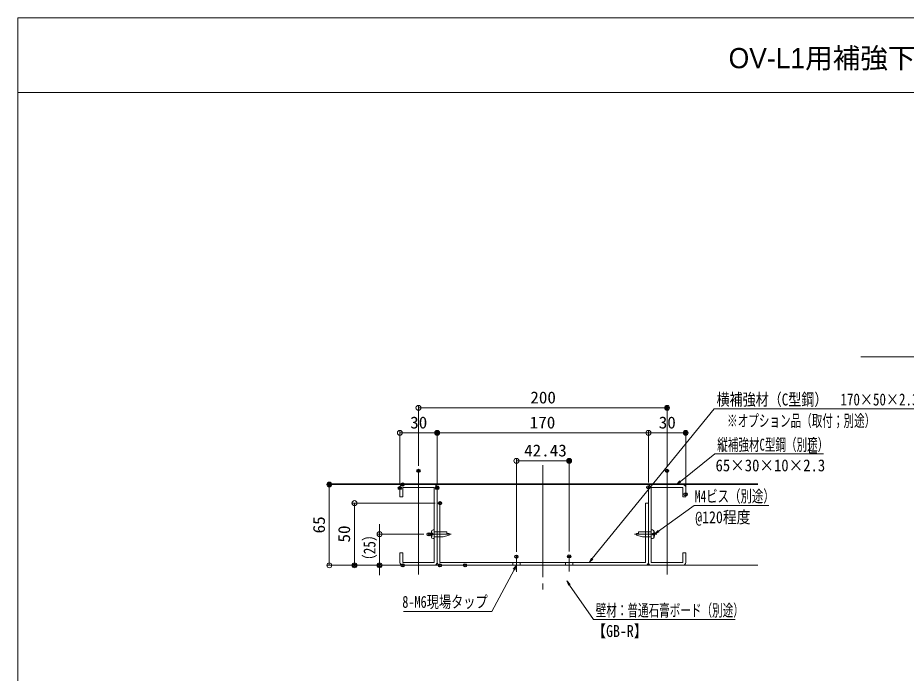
# Model space of a CAD drawing. Units: millimetres, scale not verified. Extents: x -800 to 804, y -556 to 552.
# Drawn here: x -800 to -85, y 25 to 552 of the extents above; entities that cross this region are included whole.
import ezdxf
from ezdxf.enums import TextEntityAlignment as Align

# ---------------------------------------------------------------- set-up
doc = ezdxf.new("R2010")
doc.units = ezdxf.units.MM
doc.header["$LTSCALE"] = 5
doc.header["$PDMODE"] = 32
doc.header["$PDSIZE"] = 2.5
for name, pattern in [('DASHED2', [3, 2, -1]), ('LONG_CHAIN', [21, 18, -1, 1, -1]), ('LONG_DASHED1', [7, 6, -1])]:
    doc.linetypes.add(name, pattern=pattern)
doc.layers.add('0-0_08文字', color=1, linetype='Continuous')
doc.layers.add('0-9_DEFPOINTS', color=1, linetype='Continuous')
for name, color, linetype, lineweight in [('0-3_zumenwaku', 6, 'Continuous', 9), ('0-6_2通り芯', 1, 'LONG_CHAIN', 9), ('0-7_6文字', 1, 'Continuous', 9), ('0-8_0', 5, 'DASHED2', 9), ('0-C_CENTER', 5, 'LONG_CHAIN', 9), ('0-D_shade', 6, 'LONG_DASHED1', 9), ('0-E_GR1-1', 7, 'Continuous', 9), ('1-0_1', 7, 'Continuous', 9)]:
    doc.layers.add(name, color=color, linetype=linetype, lineweight=lineweight)
doc.styles.add('ＭＳ ゴシック', font='')
doc.styles.add('ＭＳ Ｐゴシック', font='')
doc.styles.get('ＭＳ ゴシック').set_extended_font_data('MS Gothic')
doc.styles.get('ＭＳ Ｐゴシック').set_extended_font_data('MS PGothic')

# ---------------------------------------------------------------- blocks, each defined once
blk = doc.blocks.new('_ORIGIN')
at = {"layer": '0-8_0', "color": 1, "linetype": 'Continuous'}
blk.add_line((0, 0), (-5, 0), dxfattribs=at)
blk.add_circle((0, 0), 2.5, dxfattribs=at)
blk = doc.blocks.new('首下ﾀｯﾋﾟﾝｸﾞ2種L12')
at = {"layer": '0-8_0', "color": 7, "linetype": 'LONG_CHAIN'}
blk.add_line((22.51, 0), (-70.58, 0), dxfattribs=at)
at = {"layer": '0-8_0', "color": 7, "linetype": 'Continuous'}
for p, q in [((-60, 2.53), (-50.91, 2.53)), ((-60, -3.75), (-60, 2.53)), ((-50.91, 2.53), (-50.91, 10)), ((0, 10), (-50.91, 10)), ((0, 10), (0, -10)), ((-60, -3.75), (-35.74, -10)), ((0, -10), (-35.74, -10))]:
    blk.add_line(p, q, dxfattribs=at)
blk = doc.blocks.new('頭部ナベ')
at = {"layer": '0-8_0', "color": 7, "linetype": 'Continuous'}
for p, q in [((5.5, -2.5), (5.5, 2.5)), ((10, 10), (11.88, 10.51)), ((0, -17.5), (5.06, -17.06)), ((5.5, -2.5), (10, -2.5)), ((10, -10), (10, -2.5)), ((10, -10), (11.88, -10.51))]:
    blk.add_line(p, q, dxfattribs=at)
for points in [[(0, -17.5), (0, 17.5), (5.06, 17.06)], [(5.5, 2.5), (10, 2.5), (10, 10)]]:
    blk.add_lwpolyline(points, dxfattribs=at)
for centre, radius, start, end in [((4.4, 9.59), 7.5, 13.03537, 85), ((-37, 0), 50, 346.96463, 13.03537), ((4.4, -9.59), 7.5, 275, 346.96463)]:
    blk.add_arc(centre, radius, start, end, dxfattribs=at)
blk = doc.blocks.new('KﾅﾍﾞM4X12ﾀｯﾋﾟﾝｸﾞ2種')
at = {"layer": '0-8_0'}
for name in ['首下ﾀｯﾋﾟﾝｸﾞ2種L12', '頭部ナベ']:
    blk.add_blockref(name, (0, 0), dxfattribs=at)
blk = doc.blocks.new('MLeader1')
at = {"layer": '0-7_6文字', "color": 2}
blk.add_line((-398.668, 111.572), (-400.549, 108.042), dxfattribs=at)
at = {"layer": '0-7_6文字'}
blk.add_line((-419.853, 74.523), (-489.471, 74.523), dxfattribs=at)
blk.add_lwpolyline([(-400.549, 108.042), (-418.413, 74.523), (-419.853, 74.523)], dxfattribs=at)
at = {"layer": '0-7_6文字', "color": 2}
blk.add_lwpolyline([(-401.137, 108.356), (-398.668, 111.572), (-399.961, 107.728)], dxfattribs=at)
at = {"layer": '0-7_6文字', "color": 2, "style": 'ＭＳ ゴシック', "width": 0.75}
blk.add_text('8-M6現場タップ', height=9.604, dxfattribs=at).set_placement((-490.471, 74.526), align=Align.BOTTOM_LEFT)
blk = doc.blocks.new('MLeader3')
at = {"layer": '0-7_6文字'}
blk.add_line((-254.11, 159.708), (-195.43, 159.708), dxfattribs=at)
at = {"layer": '0-7_6文字', "color": 2}
blk.add_line((-287.555, 136.572), (-284.313, 138.915), dxfattribs=at)
at = {"layer": '0-7_6文字'}
blk.add_lwpolyline([(-284.313, 138.915), (-255.55, 159.708), (-254.11, 159.708)], dxfattribs=at)
at = {"layer": '0-7_6文字', "color": 2}
blk.add_lwpolyline([(-283.922, 138.375), (-287.555, 136.572), (-284.704, 139.456)], dxfattribs=at)
at = {"layer": '0-7_6文字', "color": 2, "style": 'ＭＳ ゴシック'}
for s, height, width, p in [('M4ビス（別途）', 9.621, 0.7, (-255.083, 159.458)), ('@120程度', 9.604, 0.85, (-254.75, 142.587))]:
    blk.add_text(s, height=height, dxfattribs=dict(at, width=width)).set_placement(p, align=Align.BOTTOM_LEFT)
blk = doc.blocks.new('MLeader4')
at = {"layer": '0-7_6文字'}
blk.add_line((-237.45, 201.189), (-151.503, 201.189), dxfattribs=at)
at = {"layer": '0-7_6文字', "color": 2}
blk.add_line((-269.812, 176.572), (-266.683, 179.063), dxfattribs=at)
at = {"layer": '0-7_6文字'}
blk.add_lwpolyline([(-266.683, 179.063), (-238.89, 201.189), (-237.45, 201.189)], dxfattribs=at)
at = {"layer": '0-7_6文字', "color": 2}
blk.add_lwpolyline([(-266.268, 178.542), (-269.812, 176.572), (-267.098, 179.585)], dxfattribs=at)
at = {"layer": '0-7_6文字', "color": 2, "style": 'ＭＳ ゴシック'}
for s, width, p in [('縦補強材C型鋼（別途）', 0.65, (-237.09, 200.938)), ('65×30×10×2.3', 0.9, (-238.423, 184.272))]:
    blk.add_text(s, height=9.604, dxfattribs=dict(at, width=width)).set_placement(p, align=Align.BOTTOM_LEFT)
blk = doc.blocks.new('MLeader5')
at = {"layer": '0-7_6文字'}
blk.add_line((-238.008, 237.5), (-50.714, 237.5), dxfattribs=at)
at = {"layer": '0-7_6文字', "color": 2}
blk.add_line((-340.155, 113.872), (-337.629, 116.973), dxfattribs=at)
at = {"layer": '0-7_6文字'}
blk.add_lwpolyline([(-337.629, 116.973), (-239.448, 237.5), (-238.008, 237.5)], dxfattribs=at)
at = {"layer": '0-7_6文字', "color": 2}
blk.add_lwpolyline([(-337.112, 116.552), (-340.155, 113.872), (-338.145, 117.394)], dxfattribs=at)
at = {"layer": '0-7_6文字', "color": 2, "style": 'ＭＳ ゴシック'}
for s, height, width, p in [('横補強材（C型鋼）  170×50×2.3 L=400', 9.621, 0.8, (-237.648, 237.249)), ('\u3000※オプション品（取付；別途）', 9.604, 0.65, (-237.648, 220.183))]:
    blk.add_text(s, height=height, dxfattribs=dict(at, width=width)).set_placement(p, align=Align.BOTTOM_LEFT)
blk = doc.blocks.new('MLeader12')
at = {"layer": '0-7_6文字', "color": 2}
blk.add_line((-358.21, 98.972), (-355.927, 95.687), dxfattribs=at)
at = {"layer": '0-7_6文字'}
blk.add_line((-335.228, 67.967), (-222.681, 67.967), dxfattribs=at)
at = {"layer": '0-7_6文字', "color": 2}
blk.add_lwpolyline([(-356.475, 95.307), (-358.21, 98.972), (-355.38, 96.067)], dxfattribs=at)
at = {"layer": '0-7_6文字'}
blk.add_lwpolyline([(-355.927, 95.687), (-336.668, 67.967), (-335.228, 67.967)], dxfattribs=at)
at = {"layer": '0-7_6文字', "color": 2, "style": 'ＭＳ ゴシック'}
for s, width, p in [('壁材：普通石膏ボード（別途）', 0.65, (-334.868, 67.716)), ('【GB-R】', 0.85, (-337.613, 51.05))]:
    blk.add_text(s, height=9.604, dxfattribs=dict(at, width=width)).set_placement(p, align=Align.BOTTOM_LEFT)

msp = doc.modelspace()

# ---------------------------------------------------------------- linework, layer by layer
at = {"layer": '0-3_zumenwaku'}
msp.add_line((516.119, 491.881), (-799.881, 491.881), dxfattribs=at)
msp.add_lwpolyline([(-799.881, -556.119), (800.119, -556.119), (800.119, 551.881), (-799.881, 551.881)], close=True, dxfattribs=at)
at = {"layer": '0-6_2通り芯'}
msp.add_line((-377.455, 192.068), (-377.455, 88.191), dxfattribs=at)
at = {"layer": '0-7_6文字'}
for p, q in [((-477.455, 191.565), (-477.455, 240.219)), ((-473.455, 238.219), (-281.455, 238.219)), ((-277.455, 191.565), (-277.455, 240.219)), ((-492.455, 177.672), (-492.455, 220.082)), ((-488.455, 218.082), (-466.455, 218.082)), ((-462.455, 177.672), (-462.455, 220.082)), ((-462.455, 178.272), (-462.455, 220.082)), ((-296.455, 218.082), (-458.455, 218.082)), ((-292.455, 178.272), (-292.455, 220.082)), ((-292.455, 178.272), (-292.455, 220.082)), ((-288.455, 218.082), (-266.455, 218.082)), ((-262.455, 172.672), (-262.455, 220.082)), ((-398.668, 122.465), (-398.668, 197.596)), ((-394.668, 195.596), (-360.241, 195.596)), ((-356.241, 122.77), (-356.241, 197.596)), ((-494.155, 176.572), (-551.189, 176.572)), ((-549.189, 115.572), (-549.189, 172.572)), ((-464.155, 161.572), (-530.973, 161.572)), ((-528.973, 157.572), (-528.973, 115.572)), ((-508.758, 140.572), (-508.758, 144.572)), ((-473.257, 136.572), (-510.758, 136.572)), ((-508.758, 136.572), (-508.758, 111.572)), ((-494.155, 111.572), (-551.189, 111.572)), ((-464.155, 111.572), (-530.973, 111.572)), ((-443.939, 111.572), (-510.758, 111.572)), ((-508.758, 107.572), (-508.758, 103.572))]:
    msp.add_line(p, q, dxfattribs=at)
at = {"layer": '0-7_6文字', "color": 2}
msp.add_lwpolyline([(-156.993, 213.623), (-162.791, 213.623), (-162.791, 202.153), (-156.993, 202.153)], dxfattribs=at)
at = {"layer": '0-8_0', "color": 7, "linetype": 'Continuous'}
for p, q in [((-550.432, 177.172), (-204.477, 177.172)), ((-550.432, 176.572), (-204.477, 176.572)), ((-464.755, 176.572), (-490.155, 176.572)), ((-290.155, 176.572), (-264.755, 176.572)), ((-462.455, 113.872), (-462.455, 161.572)), ((-460.155, 161.572), (-462.455, 161.572)), ((-292.455, 161.572), (-294.755, 161.572)), ((-292.455, 113.872), (-292.455, 161.572)), ((-550.432, 111.572), (-204.477, 111.572)), ((-464.755, 111.572), (-490.155, 111.572)), ((-290.155, 111.572), (-264.755, 111.572))]:
    msp.add_line(p, q, dxfattribs=at)
at = {"layer": '0-9_DEFPOINTS'}
for p in [(-277.455, 238.219), (-462.455, 218.082), (-262.455, 218.082), (-356.241, 195.596), (-477.455, 187.565), (-277.455, 187.565), (-549.189, 176.572), (-492.455, 173.672), (-490.155, 176.572), (-462.455, 174.272), (-462.455, 173.672), (-292.455, 174.272), (-262.455, 168.672), (-460.155, 161.572), (-469.257, 136.572), (-398.668, 118.465), (-356.241, 118.77), (-528.973, 111.572), (-508.758, 111.572), (-490.155, 111.572), (-460.155, 111.572), (-439.939, 111.572)]:
    msp.add_point(p, dxfattribs=at)
at = {"layer": '0-C_CENTER'}
for p, q in [((-477.455, 104.066), (-477.455, 187.565)), ((-277.455, 104.066), (-277.455, 187.565)), ((-398.668, 106.222), (-398.668, 118.465)), ((-356.241, 106.528), (-356.241, 118.77))]:
    msp.add_line(p, q, dxfattribs=at)
at = {"layer": '0-E_GR1-1'}
for p, q in [((-492.455, 174.272), (-492.455, 166.572)), ((-490.155, 174.272), (-464.755, 174.272)), ((-490.155, 166.572), (-490.155, 174.272)), ((-464.755, 174.272), (-464.755, 113.872)), ((-462.455, 174.272), (-462.455, 113.872)), ((-292.455, 174.272), (-292.455, 113.872)), ((-290.155, 174.272), (-290.155, 113.872)), ((-264.755, 174.272), (-290.155, 174.272)), ((-264.755, 166.572), (-264.755, 174.272)), ((-262.455, 174.272), (-262.455, 166.572)), ((-460.155, 113.872), (-460.155, 161.572)), ((-294.755, 161.572), (-294.755, 113.872)), ((-492.455, 121.572), (-492.455, 113.872)), ((-492.455, 121.572), (-492.455, 113.872)), ((-492.455, 121.572), (-490.155, 121.572)), ((-490.155, 113.872), (-490.155, 121.572)), ((-264.755, 113.872), (-264.755, 121.572)), ((-262.455, 121.572), (-264.755, 121.572)), ((-262.455, 121.572), (-262.455, 113.872)), ((-262.455, 121.572), (-262.455, 113.872)), ((-464.755, 113.872), (-490.155, 113.872)), ((-294.755, 113.872), (-460.155, 113.872)), ((-294.755, 111.572), (-460.155, 111.572)), ((-401.668, 113.872), (-401.668, 111.572)), ((-395.668, 113.872), (-395.668, 111.572)), ((-359.241, 113.872), (-359.241, 111.572)), ((-353.241, 113.872), (-353.241, 111.572)), ((-290.155, 113.872), (-264.755, 113.872))]:
    msp.add_line(p, q, dxfattribs=at)
for points in [[(-492.455, 174.272), (-492.455, 166.572), (-490.155, 166.572)], [(-262.455, 174.272), (-262.455, 166.572), (-264.755, 166.572)]]:
    msp.add_lwpolyline(points, dxfattribs=at)
for centre, start, end in [((-490.155, 174.272), 90, 180), ((-464.755, 174.272), 0, 90), ((-290.155, 174.272), 90, 180), ((-264.755, 174.272), 0, 90), ((-490.155, 113.872), 180, 270), ((-464.755, 113.872), 270, 0), ((-460.155, 113.872), 180, 270), ((-294.755, 113.872), 270, 0), ((-290.155, 113.872), 180, 270), ((-264.755, 113.872), 270, 0)]:
    msp.add_arc(centre, 2.3, start, end, dxfattribs=at)
at = {"layer": '1-0_1'}
msp.add_lwpolyline([(-121.645, 279.138), (140.132, 279.138), (140.132, 451.52)], dxfattribs=at)

# ---------------------------------------------------------------- block references
at = {"layer": '0-7_6文字'}
for name in ['MLeader5', 'MLeader4', 'MLeader3', 'MLeader1', 'MLeader12']:
    msp.add_blockref(name, (0, 0), dxfattribs=at)
at = {"layer": '0-7_6文字', "xscale": 0.8, "yscale": 0.8}
for p, rotation in [((-477.455, 238.219), 180), ((-492.455, 218.082), 180), ((-462.455, 218.082), 180), ((-292.455, 218.082), 180), ((-398.668, 195.596), 180), ((-549.189, 176.572), 90), ((-528.973, 161.572), 90), ((-508.758, 136.572), 270), ((-549.189, 111.572), 270), ((-528.973, 111.572), 270), ((-508.758, 111.572), 90)]:
    msp.add_blockref('_ORIGIN', p, dxfattribs=dict(at, rotation=rotation))
for p in [(-277.455, 238.219), (-462.455, 218.082), (-292.455, 218.082), (-262.455, 218.082), (-356.241, 195.596)]:
    msp.add_blockref('_ORIGIN', p, dxfattribs=at)
at = {"layer": '0-D_shade', "yscale": 0.2}
for p, xscale in [((-464.755, 136.572), -0.2), ((-290.155, 136.572), 0.2)]:
    msp.add_blockref('KﾅﾍﾞM4X12ﾀｯﾋﾟﾝｸﾞ2種', p, dxfattribs=dict(at, xscale=xscale))

# ---------------------------------------------------------------- texts
at = {"layer": '0-0_08文字', "style": 'ＭＳ Ｐゴシック'}
msp.add_text('OV-L1用補強下地', height=16.27, dxfattribs=at).set_placement((-227.869, 506.433), align=Align.BOTTOM_LEFT)
at = {"layer": '0-7_6文字', "color": 2, "style": 'ＭＳ ゴシック', "width": 1.05}
for s, p in [('200', (-387.455, 238.869)), ('30', (-484.121, 218.731)), ('170', (-387.955, 218.731)), ('30', (-284.121, 218.731)), ('42.43', (-392.455, 196.246))]:
    msp.add_text(s, height=9.604, dxfattribs=at).set_placement(p, align=Align.BOTTOM_LEFT)
at = {"layer": '0-7_6文字', "color": 2, "style": 'ＭＳ ゴシック'}
for s, height, width, p in [('65', 9.604, 1.05, (-549.838, 137.239)), ('50', 9.604, 1.05, (-529.623, 129.905)), ('（25）', 9.621, 0.8, (-509.207, 110.032))]:
    msp.add_text(s, height=height, rotation=90, dxfattribs=dict(at, width=width)).set_placement(p, align=Align.BOTTOM_LEFT)

doc.saveas('drawing.dxf')
